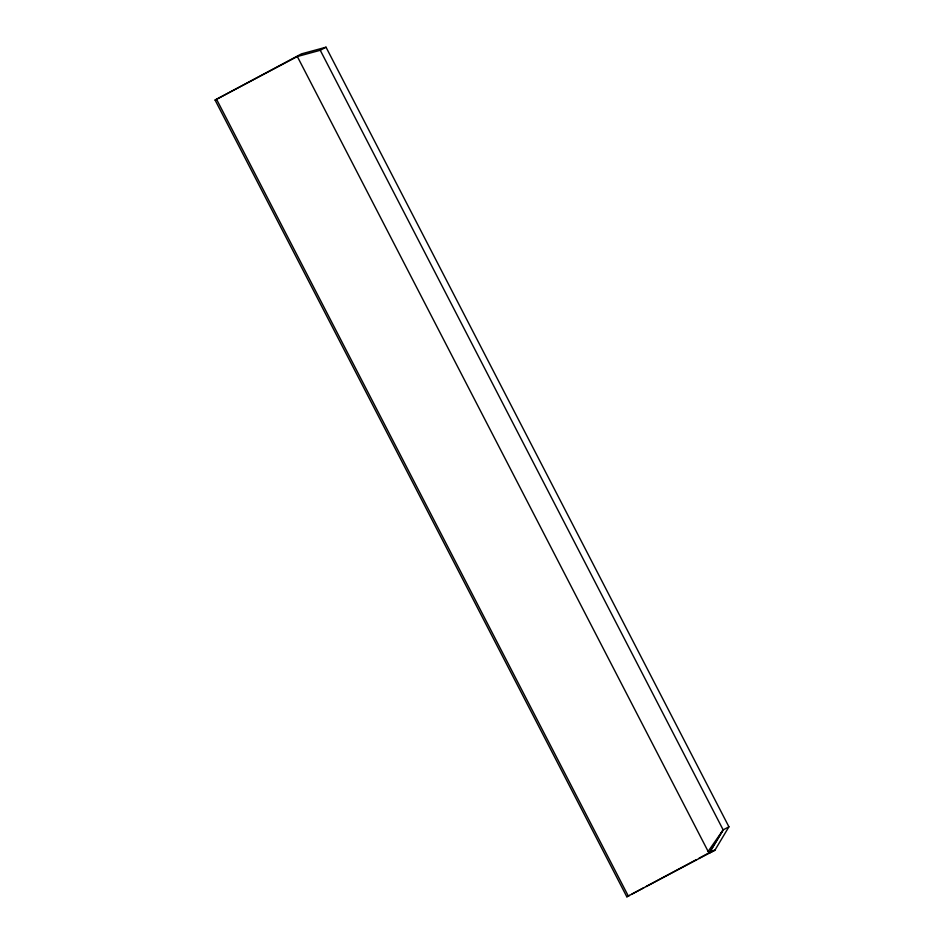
<?xml version="1.0" encoding="UTF-8"?>
<svg xmlns="http://www.w3.org/2000/svg" width="944" height="944" viewBox="0 0 944 944"><rect width="100%" height="100%" fill="white"/><g stroke="black" fill="none" stroke-linecap="round" stroke-linejoin="round"><path stroke-width="1.42" d="M728.921 826.814L723.163 829.894L709.086 853.27L297.336 56.522L215.079 100.052L626.828 896.8L714.938 850.166L728.921 826.814L326.022 47.2L301.455 53.879L215.079 100.052M297.336 56.522L320.264 50.28L723.163 829.894L709.086 853.27L714.938 850.166L713.204 850.627M708.13 851.405L723.163 829.894M320.264 50.28L326.022 47.2M626.828 896.8L629.412 895.419M631.984 894.039L643.596 887.844M646.168 886.463L696.448 859.595M699.032 858.214L710.631 852.007M216.719 99.604L628.468 896.352"/></g></svg>
